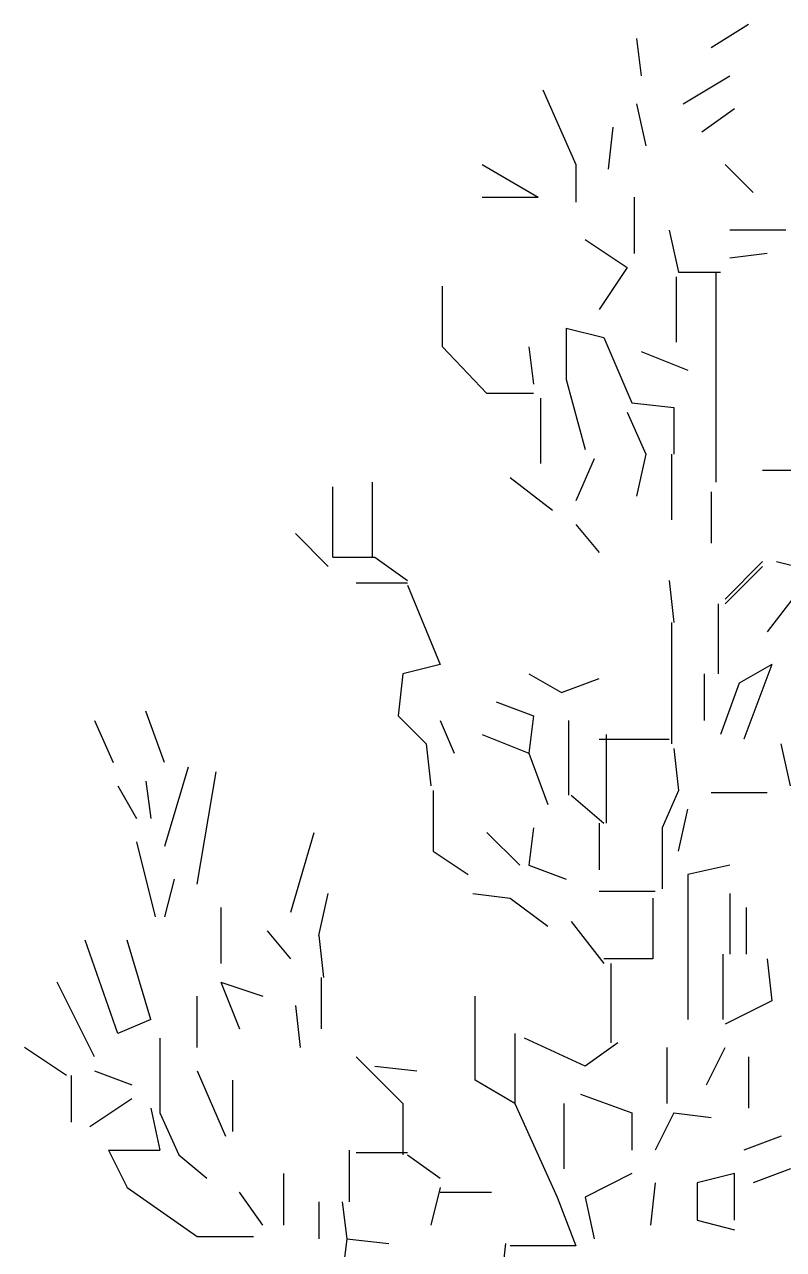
# Model space of a CAD drawing. Header units: millimetres. Extents: x 79741 to 173011, y 86123 to 135501.
# Drawn here: x 121543 to 122353, y 102394 to 103702 of the extents above; entities that cross this region are included whole.
import ezdxf

# ---------------------------------------------------------------- set-up
doc = ezdxf.new("R2010")
doc.units = ezdxf.units.MM

# ---------------------------------------------------------------- blocks, each defined once
blk = doc.blocks.new('A$C53ED0D15')
at = {"linetype": 'Continuous'}
for p, q in [((2557.9, 10780.1), (2518, 10755.1)), ((2438.2, 10765.1), (2443.2, 10725.2)), ((2438.2, 10765.1), (2443.2, 10725.2)), ((2438.2, 10765.1), (2443.2, 10725.2)), ((2438.2, 10765.1), (2443.2, 10725.2)), ((2438.2, 10765.1), (2443.2, 10725.2)), ((2438.2, 10765.1), (2443.2, 10725.2)), ((2438.2, 10765.1), (2443.2, 10725.2)), ((2438.2, 10765.1), (2443.2, 10725.2)), ((2438.2, 10765.1), (2443.2, 10725.2)), ((2438.2, 10765.1), (2443.2, 10725.2)), ((2438.2, 10765.1), (2443.2, 10725.2)), ((2438.2, 10765.1), (2443.2, 10725.2)), ((2438.2, 10765.1), (2443.2, 10725.2)), ((2438.2, 10765.1), (2443.2, 10725.2)), ((2438.2, 10765.1), (2443.2, 10725.2)), ((2438.2, 10765.1), (2443.2, 10725.2)), ((2438.2, 10765.1), (2443.2, 10725.2)), ((2438.2, 10765.1), (2443.2, 10725.2)), ((2438.2, 10765.1), (2443.2, 10725.2)), ((2488.1, 10695.3), (2538, 10725.2)), ((2488.1, 10695.3), (2538, 10725.2)), ((2488.1, 10695.3), (2538, 10725.2)), ((2488.1, 10695.3), (2538, 10725.2)), ((2488.1, 10695.3), (2538, 10725.2)), ((2338.5, 10710.3), (2373.4, 10630.5)), ((2338.5, 10710.3), (2373.4, 10630.5)), ((2338.5, 10710.3), (2373.4, 10630.5)), ((2438.2, 10695.3), (2448.2, 10650.4)), ((2438.2, 10695.3), (2448.2, 10650.4)), ((2438.2, 10695.3), (2448.2, 10650.4)), ((2438.2, 10695.3), (2448.2, 10650.4)), ((2438.2, 10695.3), (2448.2, 10650.4)), ((2438.2, 10695.3), (2448.2, 10650.4)), ((2508, 10665.4), (2542.9, 10690.3)), ((2508, 10665.4), (2542.9, 10690.3)), ((2508, 10665.4), (2542.9, 10690.3)), ((2508, 10665.4), (2542.9, 10690.3)), ((2508, 10665.4), (2542.9, 10690.3)), ((2408.3, 10625.5), (2413.3, 10670.4)), ((2408.3, 10625.5), (2413.3, 10670.4)), ((2408.3, 10625.5), (2413.3, 10670.4)), ((2408.3, 10625.5), (2413.3, 10670.4)), ((2408.3, 10625.5), (2413.3, 10670.4)), ((2273.7, 10630.5), (2333.5, 10595.6)), ((2273.7, 10630.5), (2333.5, 10595.6)), ((2373.4, 10630.5), (2373.4, 10590.6)), ((2373.4, 10630.5), (2373.4, 10590.6)), ((2373.4, 10630.5), (2373.4, 10590.6)), ((2533, 10630.5), (2562.9, 10600.6)), ((2533, 10630.5), (2562.9, 10600.6)), ((2533, 10630.5), (2562.9, 10600.6)), ((2533, 10630.5), (2562.9, 10600.6)), ((2533, 10630.5), (2562.9, 10600.6)), ((2533, 10630.5), (2562.9, 10600.6)), ((2533, 10630.5), (2562.9, 10600.6)), ((2533, 10630.5), (2562.9, 10600.6)), ((2533, 10630.5), (2562.9, 10600.6)), ((2533, 10630.5), (2562.9, 10600.6)), ((2273.7, 10595.6), (2333.5, 10595.6)), ((2273.7, 10595.6), (2333.5, 10595.6)), ((2273.7, 10595.6), (2333.5, 10595.6)), ((2273.7, 10595.6), (2333.5, 10595.6)), ((2273.7, 10595.6), (2333.5, 10595.6)), ((2273.7, 10595.6), (2333.5, 10595.6)), ((2273.7, 10595.6), (2333.5, 10595.6)), ((2273.7, 10595.6), (2333.5, 10595.6)), ((2273.7, 10595.6), (2333.5, 10595.6)), ((2273.7, 10595.6), (2333.5, 10595.6)), ((2273.7, 10595.6), (2333.5, 10595.6)), ((2273.7, 10595.6), (2333.5, 10595.6)), ((2273.7, 10595.6), (2333.5, 10595.6)), ((2273.7, 10595.6), (2333.5, 10595.6)), ((2273.7, 10595.6), (2333.5, 10595.6)), ((2273.7, 10595.6), (2333.5, 10595.6)), ((2273.7, 10595.6), (2333.5, 10595.6)), ((2273.7, 10595.6), (2333.5, 10595.6)), ((2273.7, 10595.6), (2333.5, 10595.6)), ((2273.7, 10595.6), (2333.5, 10595.6)), ((2273.7, 10595.6), (2333.5, 10595.6)), ((2273.7, 10595.6), (2333.5, 10595.6)), ((2273.7, 10595.6), (2333.5, 10595.6)), ((2273.7, 10595.6), (2333.5, 10595.6)), ((2273.7, 10595.6), (2333.5, 10595.6)), ((2273.7, 10595.6), (2333.5, 10595.6)), ((2273.7, 10595.6), (2333.5, 10595.6)), ((2273.7, 10595.6), (2333.5, 10595.6)), ((2273.7, 10595.6), (2333.5, 10595.6)), ((2435.7, 10595.6), (2435.7, 10535.7)), ((2435.7, 10595.6), (2435.7, 10535.7)), ((2435.7, 10595.6), (2435.7, 10535.7)), ((2473.1, 10560.7), (2483.1, 10515.8)), ((2473.1, 10560.7), (2483.1, 10515.8)), ((2473.1, 10560.7), (2483.1, 10515.8)), ((2473.1, 10560.7), (2483.1, 10515.8)), ((2597.8, 10560.7), (2538, 10560.7)), ((2597.8, 10560.7), (2538, 10560.7)), ((2383.4, 10550.7), (2428.3, 10520.8)), ((2383.4, 10550.7), (2428.3, 10520.8)), ((2383.4, 10550.7), (2428.3, 10520.8)), ((2383.4, 10550.7), (2428.3, 10520.8)), ((2383.4, 10550.7), (2428.3, 10520.8)), ((2383.4, 10550.7), (2428.3, 10520.8)), ((2383.4, 10550.7), (2428.3, 10520.8)), ((2383.4, 10550.7), (2428.3, 10520.8)), ((2383.4, 10550.7), (2428.3, 10520.8)), ((2383.4, 10550.7), (2428.3, 10520.8)), ((2383.4, 10550.7), (2428.3, 10520.8)), ((2383.4, 10550.7), (2428.3, 10520.8)), ((2577.8, 10535.7), (2538, 10530.7)), ((2577.8, 10535.7), (2538, 10530.7)), ((2577.8, 10535.7), (2538, 10530.7)), ((2577.8, 10535.7), (2538, 10530.7)), ((2577.8, 10535.7), (2538, 10530.7)), ((2577.8, 10535.7), (2538, 10530.7)), ((2577.8, 10535.7), (2538, 10530.7)), ((2577.8, 10535.7), (2538, 10530.7)), ((2577.8, 10535.7), (2538, 10530.7)), ((2577.8, 10535.7), (2538, 10530.7)), ((2577.8, 10535.7), (2538, 10530.7)), ((2577.8, 10535.7), (2538, 10530.7)), ((2577.8, 10535.7), (2538, 10530.7)), ((2577.8, 10535.7), (2538, 10530.7)), ((2577.8, 10535.7), (2538, 10530.7)), ((2577.8, 10535.7), (2538, 10530.7)), ((2428.3, 10520.8), (2398.3, 10475.9)), ((2428.3, 10520.8), (2398.3, 10475.9)), ((2428.3, 10520.8), (2398.3, 10475.9)), ((2428.3, 10520.8), (2398.3, 10475.9)), ((2428.3, 10520.8), (2398.3, 10475.9)), ((2428.3, 10520.8), (2398.3, 10475.9)), ((2428.3, 10520.8), (2398.3, 10475.9)), ((2428.3, 10520.8), (2398.3, 10475.9)), ((2483.1, 10515.8), (2528, 10515.8)), ((2483.1, 10515.8), (2528, 10515.8)), ((2483.1, 10515.8), (2528, 10515.8)), ((2483.1, 10515.8), (2528, 10515.8)), ((2483.1, 10515.8), (2528, 10515.8)), ((2483.1, 10515.8), (2528, 10515.8)), ((2483.1, 10515.8), (2528, 10515.8)), ((2483.1, 10515.8), (2528, 10515.8)), ((2523, 10515.8), (2523, 10291.4)), ((2523, 10515.8), (2523, 10291.4)), ((2523, 10515.8), (2523, 10291.4)), ((2523, 10515.8), (2523, 10291.4)), ((2523, 10515.8), (2523, 10291.4)), ((2523, 10515.8), (2523, 10291.4)), ((2523, 10515.8), (2523, 10291.4)), ((2523, 10515.8), (2523, 10291.4)), ((2523, 10515.8), (2523, 10291.4)), ((2231.3, 10436), (2231.3, 10500.8)), ((2231.3, 10436), (2231.3, 10500.8)), ((2231.3, 10436), (2231.3, 10500.8)), ((2231.3, 10436), (2231.3, 10500.8)), ((2231.3, 10436), (2231.3, 10500.8)), ((2231.3, 10436), (2231.3, 10500.8)), ((2231.3, 10436), (2231.3, 10500.8)), ((2231.3, 10436), (2231.3, 10500.8)), ((2480.6, 10510.8), (2480.6, 10441)), ((2480.6, 10510.8), (2480.6, 10441)), ((2480.6, 10510.8), (2480.6, 10441)), ((2363.4, 10456), (2403.3, 10446)), ((2363.4, 10456), (2363.4, 10401.1)), ((2363.4, 10456), (2403.3, 10446)), ((2363.4, 10456), (2363.4, 10401.1)), ((2363.4, 10456), (2403.3, 10446)), ((2363.4, 10456), (2363.4, 10401.1)), ((2363.4, 10456), (2403.3, 10446)), ((2363.4, 10456), (2363.4, 10401.1)), ((2363.4, 10456), (2363.4, 10401.1)), ((2363.4, 10456), (2403.3, 10446)), ((2363.4, 10456), (2363.4, 10401.1)), ((2278.7, 10386.2), (2231.3, 10436)), ((2278.7, 10386.2), (2231.3, 10436)), ((2278.7, 10386.2), (2231.3, 10436)), ((2278.7, 10386.2), (2231.3, 10436)), ((2278.7, 10386.2), (2231.3, 10436)), ((2278.7, 10386.2), (2231.3, 10436)), ((2278.7, 10386.2), (2231.3, 10436)), ((2278.7, 10386.2), (2231.3, 10436)), ((2323.5, 10436), (2328.5, 10396.1)), ((2323.5, 10436), (2328.5, 10396.1)), ((2323.5, 10436), (2328.5, 10396.1)), ((2323.5, 10436), (2328.5, 10396.1)), ((2323.5, 10436), (2328.5, 10396.1)), ((2323.5, 10436), (2328.5, 10396.1)), ((2323.5, 10436), (2328.5, 10396.1)), ((2323.5, 10436), (2328.5, 10396.1)), ((2323.5, 10436), (2328.5, 10396.1)), ((2403.3, 10446), (2433.2, 10376.2)), ((2403.3, 10446), (2433.2, 10376.2)), ((2403.3, 10446), (2433.2, 10376.2)), ((2403.3, 10446), (2433.2, 10376.2)), ((2403.3, 10446), (2433.2, 10376.2)), ((2403.3, 10446), (2433.2, 10376.2)), ((2403.3, 10446), (2433.2, 10376.2)), ((2403.3, 10446), (2433.2, 10376.2)), ((2403.3, 10446), (2433.2, 10376.2)), ((2403.3, 10446), (2433.2, 10376.2)), ((2443.2, 10431), (2493.1, 10411.1)), ((2443.2, 10431), (2493.1, 10411.1)), ((2443.2, 10431), (2493.1, 10411.1)), ((2363.4, 10401.1), (2383.4, 10326.3)), ((2363.4, 10401.1), (2383.4, 10326.3)), ((2363.4, 10401.1), (2383.4, 10326.3)), ((2363.4, 10401.1), (2383.4, 10326.3)), ((2363.4, 10401.1), (2383.4, 10326.3)), ((2363.4, 10401.1), (2383.4, 10326.3)), ((2363.4, 10401.1), (2383.4, 10326.3)), ((2363.4, 10401.1), (2383.4, 10326.3)), ((2328.5, 10386.2), (2278.7, 10386.2)), ((2328.5, 10386.2), (2278.7, 10386.2)), ((2328.5, 10386.2), (2278.7, 10386.2)), ((2328.5, 10386.2), (2278.7, 10386.2)), ((2328.5, 10386.2), (2278.7, 10386.2)), ((2328.5, 10386.2), (2278.7, 10386.2)), ((2328.5, 10386.2), (2278.7, 10386.2)), ((2328.5, 10386.2), (2278.7, 10386.2)), ((2336, 10381.2), (2336, 10311.4)), ((2336, 10381.2), (2336, 10311.4)), ((2336, 10381.2), (2336, 10311.4)), ((2336, 10381.2), (2336, 10311.4)), ((2433.2, 10376.2), (2478.1, 10371.2)), ((2433.2, 10376.2), (2478.1, 10371.2)), ((2433.2, 10376.2), (2478.1, 10371.2)), ((2433.2, 10376.2), (2478.1, 10371.2)), ((2433.2, 10376.2), (2478.1, 10371.2)), ((2433.2, 10376.2), (2478.1, 10371.2)), ((2433.2, 10376.2), (2478.1, 10371.2)), ((2433.2, 10376.2), (2478.1, 10371.2)), ((2433.2, 10376.2), (2478.1, 10371.2)), ((2433.2, 10376.2), (2478.1, 10371.2)), ((2433.2, 10376.2), (2478.1, 10371.2)), ((2433.2, 10376.2), (2478.1, 10371.2)), ((2433.2, 10376.2), (2478.1, 10371.2)), ((2433.2, 10376.2), (2478.1, 10371.2)), ((2433.2, 10376.2), (2478.1, 10371.2)), ((2433.2, 10376.2), (2478.1, 10371.2)), ((2433.2, 10376.2), (2478.1, 10371.2)), ((2478.1, 10371.2), (2478.1, 10321.3)), ((2478.1, 10371.2), (2478.1, 10321.3)), ((2428.3, 10366.2), (2448.2, 10321.3)), ((2428.3, 10366.2), (2448.2, 10321.3)), ((2428.3, 10366.2), (2448.2, 10321.3)), ((2428.3, 10366.2), (2448.2, 10321.3)), ((2428.3, 10366.2), (2448.2, 10321.3)), ((2428.3, 10366.2), (2448.2, 10321.3)), ((2428.3, 10366.2), (2448.2, 10321.3)), ((2428.3, 10366.2), (2448.2, 10321.3)), ((2428.3, 10366.2), (2448.2, 10321.3)), ((2428.3, 10366.2), (2448.2, 10321.3)), ((2448.2, 10321.3), (2438.2, 10276.5)), ((2448.2, 10321.3), (2438.2, 10276.5)), ((2448.2, 10321.3), (2438.2, 10276.5)), ((2448.2, 10321.3), (2438.2, 10276.5)), ((2475.6, 10321.3), (2475.6, 10251.5)), ((2475.6, 10321.3), (2475.6, 10251.5)), ((2475.6, 10321.3), (2475.6, 10251.5)), ((2475.6, 10321.3), (2475.6, 10251.5)), ((2475.6, 10321.3), (2475.6, 10251.5)), ((2475.6, 10321.3), (2475.6, 10251.5)), ((2475.6, 10321.3), (2475.6, 10251.5)), ((2475.6, 10321.3), (2475.6, 10251.5)), ((2393.3, 10316.3), (2373.4, 10271.5)), ((2393.3, 10316.3), (2373.4, 10271.5)), ((2393.3, 10316.3), (2373.4, 10271.5)), ((2393.3, 10316.3), (2373.4, 10271.5)), ((2156.5, 10211.6), (2156.5, 10291.4)), ((2156.5, 10211.6), (2156.5, 10291.4)), ((2156.5, 10211.6), (2156.5, 10291.4)), ((2156.5, 10211.6), (2156.5, 10291.4)), ((2156.5, 10211.6), (2156.5, 10291.4)), ((2156.5, 10211.6), (2156.5, 10291.4)), ((2156.5, 10211.6), (2156.5, 10291.4)), ((2303.6, 10296.4), (2348.5, 10261.5)), ((2303.6, 10296.4), (2348.5, 10261.5)), ((2303.6, 10296.4), (2348.5, 10261.5)), ((2303.6, 10296.4), (2348.5, 10261.5)), ((2303.6, 10296.4), (2348.5, 10261.5)), ((2303.6, 10296.4), (2348.5, 10261.5)), ((2303.6, 10296.4), (2348.5, 10261.5)), ((2303.6, 10296.4), (2348.5, 10261.5)), ((2672.6, 10303.9), (2572.9, 10303.9)), ((2672.6, 10303.9), (2572.9, 10303.9)), ((2114.1, 10211.6), (2114.1, 10286.4)), ((2114.1, 10211.6), (2114.1, 10286.4)), ((2114.1, 10211.6), (2114.1, 10286.4)), ((2518, 10281.4), (2518, 10226.6)), ((2518, 10281.4), (2518, 10226.6)), ((2518, 10281.4), (2518, 10226.6)), ((2518, 10281.4), (2518, 10226.6)), ((2518, 10281.4), (2518, 10226.6)), ((2518, 10281.4), (2518, 10226.6)), ((2373.4, 10246.5), (2398.3, 10216.6)), ((2373.4, 10246.5), (2398.3, 10216.6)), ((2373.4, 10246.5), (2398.3, 10216.6)), ((2373.4, 10246.5), (2398.3, 10216.6)), ((2373.4, 10246.5), (2398.3, 10216.6)), ((2373.4, 10246.5), (2398.3, 10216.6)), ((2109.1, 10201.7), (2074.2, 10236.6)), ((2109.1, 10201.7), (2074.2, 10236.6)), ((2109.1, 10201.7), (2074.2, 10236.6)), ((2114.1, 10211.6), (2159, 10211.6)), ((2114.1, 10211.6), (2159, 10211.6)), ((2159, 10211.6), (2193.9, 10186.7)), ((2572.9, 10206.7), (2533, 10166.8)), ((2572.9, 10206.7), (2533, 10166.8)), ((2572.9, 10206.7), (2533, 10166.8)), ((2572.9, 10206.7), (2533, 10166.8)), ((2572.9, 10206.7), (2533, 10166.8)), ((2572.9, 10206.7), (2533, 10166.8)), ((2572.9, 10206.7), (2533, 10166.8)), ((2572.9, 10206.7), (2533, 10166.8)), ((2572.9, 10206.7), (2533, 10166.8)), ((2572.9, 10206.7), (2533, 10166.8)), ((2572.9, 10206.7), (2533, 10166.8)), ((2572.9, 10206.7), (2533, 10166.8)), ((2572.9, 10206.7), (2533, 10166.8)), ((2572.9, 10206.7), (2533, 10166.8)), ((2572.9, 10206.7), (2533, 10166.8)), ((2572.9, 10206.7), (2533, 10166.8)), ((2572.9, 10206.7), (2533, 10166.8)), ((2572.9, 10206.7), (2533, 10166.8)), ((2572.9, 10206.7), (2533, 10166.8)), ((2572.9, 10201.7), (2533, 10161.8)), ((2572.9, 10201.7), (2533, 10161.8)), ((2572.9, 10201.7), (2533, 10161.8)), ((2572.9, 10201.7), (2533, 10161.8)), ((2572.9, 10201.7), (2533, 10161.8)), ((2572.9, 10201.7), (2533, 10161.8)), ((2587.8, 10206.7), (2627.7, 10196.7)), ((2587.8, 10206.7), (2627.7, 10196.7)), ((2587.8, 10206.7), (2627.7, 10196.7)), ((2587.8, 10206.7), (2627.7, 10196.7)), ((2587.8, 10206.7), (2627.7, 10196.7)), ((2587.8, 10206.7), (2627.7, 10196.7)), ((2587.8, 10206.7), (2627.7, 10196.7)), ((2587.8, 10206.7), (2627.7, 10196.7)), ((2587.8, 10206.7), (2627.7, 10196.7)), ((2473.1, 10186.7), (2478.1, 10141.8)), ((2473.1, 10186.7), (2478.1, 10141.8)), ((2473.1, 10186.7), (2478.1, 10141.8)), ((2473.1, 10186.7), (2478.1, 10141.8)), ((2627.7, 10196.7), (2577.8, 10131.9)), ((2139.1, 10184.2), (2193.9, 10184.2)), ((2139.1, 10184.2), (2193.9, 10184.2)), ((2139.1, 10184.2), (2193.9, 10184.2)), ((2139.1, 10184.2), (2193.9, 10184.2)), ((2139.1, 10184.2), (2193.9, 10184.2)), ((2139.1, 10184.2), (2193.9, 10184.2)), ((2139.1, 10184.2), (2193.9, 10184.2)), ((2139.1, 10184.2), (2193.9, 10184.2)), ((2139.1, 10184.2), (2193.9, 10184.2)), ((2139.1, 10184.2), (2193.9, 10184.2)), ((2139.1, 10184.2), (2193.9, 10184.2)), ((2139.1, 10184.2), (2193.9, 10184.2)), ((2139.1, 10184.2), (2193.9, 10184.2)), ((2139.1, 10184.2), (2193.9, 10184.2)), ((2193.9, 10181.7), (2228.8, 10097)), ((2193.9, 10181.7), (2228.8, 10097)), ((2525.5, 10161.8), (2525.5, 10087)), ((2525.5, 10161.8), (2525.5, 10087)), ((2525.5, 10161.8), (2525.5, 10087)), ((2525.5, 10161.8), (2525.5, 10087)), ((2525.5, 10161.8), (2525.5, 10087)), ((2525.5, 10161.8), (2525.5, 10087)), ((2525.5, 10161.8), (2525.5, 10087)), ((2525.5, 10161.8), (2525.5, 10087)), ((2525.5, 10161.8), (2525.5, 10087)), ((2525.5, 10161.8), (2525.5, 10087)), ((2525.5, 10161.8), (2525.5, 10087)), ((2475.6, 10141.8), (2475.6, 10012.2)), ((2475.6, 10141.8), (2475.6, 10012.2)), ((2475.6, 10141.8), (2475.6, 10012.2)), ((2475.6, 10141.8), (2475.6, 10012.2)), ((2475.6, 10141.8), (2475.6, 10012.2)), ((2228.8, 10097), (2188.9, 10087)), ((2228.8, 10097), (2188.9, 10087)), ((2228.8, 10097), (2188.9, 10087)), ((2582.8, 10097), (2547.9, 10077)), ((2582.8, 10097), (2547.9, 10077)), ((2582.8, 10097), (2547.9, 10077)), ((2582.8, 10097), (2552.9, 10017.2)), ((2188.9, 10087), (2183.9, 10042.1)), ((2188.9, 10087), (2183.9, 10042.1)), ((2188.9, 10087), (2183.9, 10042.1)), ((2323.5, 10087), (2358.4, 10067)), ((2323.5, 10087), (2358.4, 10067)), ((2323.5, 10087), (2358.4, 10067)), ((2358.4, 10067), (2398.3, 10082)), ((2358.4, 10067), (2398.3, 10082)), ((2358.4, 10067), (2398.3, 10082)), ((2510.5, 10087), (2510.5, 10037.1)), ((2510.5, 10087), (2510.5, 10037.1)), ((2510.5, 10087), (2510.5, 10037.1)), ((2510.5, 10087), (2510.5, 10037.1)), ((2510.5, 10087), (2510.5, 10037.1)), ((2510.5, 10087), (2510.5, 10037.1)), ((2510.5, 10087), (2510.5, 10037.1)), ((2547.9, 10077), (2528, 10022.2)), ((2547.9, 10077), (2528, 10022.2)), ((2547.9, 10077), (2528, 10022.2)), ((2288.6, 10057.1), (2328.5, 10042.1)), ((2288.6, 10057.1), (2328.5, 10042.1)), ((2288.6, 10057.1), (2328.5, 10042.1)), ((2288.6, 10057.1), (2328.5, 10042.1)), ((2288.6, 10057.1), (2328.5, 10042.1)), ((2288.6, 10057.1), (2328.5, 10042.1)), ((2288.6, 10057.1), (2328.5, 10042.1)), ((2288.6, 10057.1), (2328.5, 10042.1)), ((1934.6, 9992.2), (1914.7, 10047.1)), ((1934.6, 9992.2), (1914.7, 10047.1)), ((1934.6, 9992.2), (1914.7, 10047.1)), ((1934.6, 9992.2), (1914.7, 10047.1)), ((1934.6, 9992.2), (1914.7, 10047.1)), ((1934.6, 9992.2), (1914.7, 10047.1)), ((1859.8, 10037.1), (1879.8, 9992.2)), ((1859.8, 10037.1), (1879.8, 9992.2)), ((2183.9, 10042.1), (2213.8, 10012.2)), ((2183.9, 10042.1), (2213.8, 10012.2)), ((2183.9, 10042.1), (2213.8, 10012.2)), ((2228.8, 10037.1), (2243.8, 10002.2)), ((2328.5, 10042.1), (2323.5, 10002.2)), ((2328.5, 10042.1), (2323.5, 10002.2)), ((2328.5, 10042.1), (2323.5, 10002.2)), ((2328.5, 10042.1), (2323.5, 10002.2)), ((2328.5, 10042.1), (2323.5, 10002.2)), ((2328.5, 10042.1), (2323.5, 10002.2)), ((2328.5, 10042.1), (2323.5, 10002.2)), ((2365.9, 10037.1), (2365.9, 9957.3)), ((2365.9, 10037.1), (2365.9, 9957.3)), ((2273.7, 10022.2), (2323.5, 10002.2)), ((2273.7, 10022.2), (2323.5, 10002.2)), ((2273.7, 10022.2), (2323.5, 10002.2)), ((2273.7, 10022.2), (2323.5, 10002.2)), ((2273.7, 10022.2), (2323.5, 10002.2)), ((2273.7, 10022.2), (2323.5, 10002.2)), ((2273.7, 10022.2), (2323.5, 10002.2)), ((2398.3, 10017.2), (2473.1, 10017.2)), ((2398.3, 10017.2), (2473.1, 10017.2)), ((2398.3, 10017.2), (2473.1, 10017.2)), ((2398.3, 10017.2), (2473.1, 10017.2)), ((2398.3, 10017.2), (2473.1, 10017.2)), ((2398.3, 10017.2), (2473.1, 10017.2)), ((2398.3, 10017.2), (2473.1, 10017.2)), ((2398.3, 10017.2), (2473.1, 10017.2)), ((2405.8, 10022.2), (2405.8, 9927.4)), ((2405.8, 10022.2), (2405.8, 9927.4)), ((2405.8, 10022.2), (2405.8, 9927.4)), ((2405.8, 10022.2), (2405.8, 9927.4)), ((2405.8, 10022.2), (2405.8, 9927.4)), ((2213.8, 10012.2), (2218.8, 9967.3)), ((2213.8, 10012.2), (2218.8, 9967.3)), ((2213.8, 10012.2), (2218.8, 9967.3)), ((2478.1, 10007.2), (2483.1, 9962.3)), ((2478.1, 10007.2), (2483.1, 9962.3)), ((2478.1, 10007.2), (2483.1, 9962.3)), ((2478.1, 10007.2), (2483.1, 9962.3)), ((2602.8, 9967.3), (2592.8, 10012.2)), ((2323.5, 10002.2), (2343.5, 9947.4)), ((2323.5, 10002.2), (2343.5, 9947.4)), ((2323.5, 10002.2), (2343.5, 9947.4)), ((2323.5, 10002.2), (2343.5, 9947.4)), ((1959.6, 9987.3), (1934.6, 9902.5)), ((1959.6, 9987.3), (1934.6, 9902.5)), ((1959.6, 9987.3), (1934.6, 9902.5)), ((1959.6, 9987.3), (1934.6, 9902.5)), ((1959.6, 9987.3), (1934.6, 9902.5)), ((1969.5, 9862.6), (1989.5, 9982.3)), ((1969.5, 9862.6), (1989.5, 9982.3)), ((1884.8, 9967.3), (1904.7, 9932.4)), ((1884.8, 9967.3), (1904.7, 9932.4)), ((1884.8, 9967.3), (1904.7, 9932.4)), ((1884.8, 9967.3), (1904.7, 9932.4)), ((1884.8, 9967.3), (1904.7, 9932.4)), ((1914.7, 9972.3), (1919.7, 9932.4)), ((1914.7, 9972.3), (1919.7, 9932.4)), ((1914.7, 9972.3), (1919.7, 9932.4)), ((1914.7, 9972.3), (1919.7, 9932.4)), ((1914.7, 9972.3), (1919.7, 9932.4)), ((1914.7, 9972.3), (1919.7, 9932.4)), ((2221.3, 9962.3), (2221.3, 9897.5)), ((2221.3, 9962.3), (2221.3, 9897.5)), ((2221.3, 9962.3), (2221.3, 9897.5)), ((2221.3, 9962.3), (2221.3, 9897.5)), ((2221.3, 9962.3), (2221.3, 9897.5)), ((2221.3, 9962.3), (2221.3, 9897.5)), ((2221.3, 9962.3), (2221.3, 9897.5)), ((2221.3, 9962.3), (2221.3, 9897.5)), ((2221.3, 9962.3), (2221.3, 9897.5)), ((2221.3, 9962.3), (2221.3, 9897.5)), ((2221.3, 9962.3), (2221.3, 9897.5)), ((2221.3, 9962.3), (2221.3, 9897.5)), ((2221.3, 9962.3), (2221.3, 9897.5)), ((2221.3, 9962.3), (2221.3, 9897.5)), ((2221.3, 9962.3), (2221.3, 9897.5)), ((2221.3, 9962.3), (2221.3, 9897.5)), ((2221.3, 9962.3), (2221.3, 9897.5)), ((2221.3, 9962.3), (2221.3, 9897.5)), ((2221.3, 9962.3), (2221.3, 9897.5)), ((2221.3, 9962.3), (2221.3, 9897.5)), ((2368.4, 9957.3), (2403.3, 9927.4)), ((2483.1, 9962.3), (2465.7, 9922.4)), ((2577.8, 9959.8), (2518, 9959.8)), ((2577.8, 9959.8), (2518, 9959.8)), ((2577.8, 9959.8), (2518, 9959.8)), ((2483.1, 9897.5), (2493.1, 9942.4)), ((2398.3, 9927.4), (2398.3, 9877.6)), ((2069.3, 9832.7), (2094.2, 9917.5)), ((2069.3, 9832.7), (2094.2, 9917.5)), ((2069.3, 9832.7), (2094.2, 9917.5)), ((2069.3, 9832.7), (2094.2, 9917.5)), ((2069.3, 9832.7), (2094.2, 9917.5)), ((2069.3, 9832.7), (2094.2, 9917.5)), ((2313.6, 9882.6), (2278.7, 9917.5)), ((2313.6, 9882.6), (2278.7, 9917.5)), ((2313.6, 9882.6), (2278.7, 9917.5)), ((2313.6, 9882.6), (2278.7, 9917.5)), ((2313.6, 9882.6), (2278.7, 9917.5)), ((2313.6, 9882.6), (2278.7, 9917.5)), ((2328.5, 9922.4), (2323.5, 9882.6)), ((2328.5, 9922.4), (2323.5, 9882.6)), ((2328.5, 9922.4), (2323.5, 9882.6)), ((2328.5, 9922.4), (2323.5, 9882.6)), ((2328.5, 9922.4), (2323.5, 9882.6)), ((2328.5, 9922.4), (2323.5, 9882.6)), ((2465.7, 9922.4), (2465.7, 9857.6)), ((1904.7, 9907.5), (1924.6, 9827.7)), ((1904.7, 9907.5), (1924.6, 9827.7)), ((1904.7, 9907.5), (1924.6, 9827.7)), ((1904.7, 9907.5), (1924.6, 9827.7)), ((2221.3, 9897.5), (2258.7, 9872.6)), ((2221.3, 9897.5), (2258.7, 9872.6)), ((2221.3, 9897.5), (2258.7, 9872.6)), ((2221.3, 9897.5), (2258.7, 9872.6)), ((2221.3, 9897.5), (2258.7, 9872.6)), ((2221.3, 9897.5), (2258.7, 9872.6)), ((2221.3, 9897.5), (2258.7, 9872.6)), ((2221.3, 9897.5), (2258.7, 9872.6)), ((2221.3, 9897.5), (2258.7, 9872.6)), ((2221.3, 9897.5), (2258.7, 9872.6)), ((2221.3, 9897.5), (2258.7, 9872.6)), ((2221.3, 9897.5), (2258.7, 9872.6)), ((2221.3, 9897.5), (2258.7, 9872.6)), ((2221.3, 9897.5), (2258.7, 9872.6)), ((2221.3, 9897.5), (2258.7, 9872.6)), ((2221.3, 9897.5), (2258.7, 9872.6)), ((2221.3, 9897.5), (2258.7, 9872.6)), ((2221.3, 9897.5), (2258.7, 9872.6)), ((2221.3, 9897.5), (2258.7, 9872.6)), ((2221.3, 9897.5), (2258.7, 9872.6)), ((2323.5, 9882.6), (2363.4, 9867.6)), ((2323.5, 9882.6), (2363.4, 9867.6)), ((2323.5, 9882.6), (2363.4, 9867.6)), ((2323.5, 9882.6), (2363.4, 9867.6)), ((2323.5, 9882.6), (2363.4, 9867.6)), ((2323.5, 9882.6), (2363.4, 9867.6)), ((2323.5, 9882.6), (2363.4, 9867.6)), ((2323.5, 9882.6), (2363.4, 9867.6)), ((2323.5, 9882.6), (2363.4, 9867.6)), ((2323.5, 9882.6), (2363.4, 9867.6)), ((2323.5, 9882.6), (2363.4, 9867.6)), ((2323.5, 9882.6), (2363.4, 9867.6)), ((2538, 9882.6), (2493.1, 9872.6)), ((2493.1, 9872.6), (2493.1, 9718)), ((1944.6, 9867.6), (1934.6, 9827.7)), ((1944.6, 9867.6), (1934.6, 9827.7)), ((1944.6, 9867.6), (1934.6, 9827.7)), ((1944.6, 9867.6), (1934.6, 9827.7)), ((1944.6, 9867.6), (1934.6, 9827.7)), ((2099.2, 9807.8), (2109.1, 9852.6)), ((2099.2, 9807.8), (2109.1, 9852.6)), ((2099.2, 9807.8), (2109.1, 9852.6)), ((2263.7, 9852.6), (2303.6, 9847.6)), ((2263.7, 9852.6), (2303.6, 9847.6)), ((2263.7, 9852.6), (2303.6, 9847.6)), ((2263.7, 9852.6), (2303.6, 9847.6)), ((2303.6, 9847.6), (2343.5, 9817.7)), ((2303.6, 9847.6), (2343.5, 9817.7)), ((2303.6, 9847.6), (2343.5, 9817.7)), ((2398.3, 9855.1), (2458.2, 9855.1)), ((2398.3, 9855.1), (2458.2, 9855.1)), ((2455.7, 9847.6), (2455.7, 9782.8)), ((2455.7, 9847.6), (2455.7, 9782.8)), ((2455.7, 9847.6), (2455.7, 9782.8)), ((2455.7, 9847.6), (2455.7, 9782.8)), ((2455.7, 9847.6), (2455.7, 9782.8)), ((2455.7, 9847.6), (2455.7, 9782.8)), ((2538, 9852.6), (2538, 9787.8)), ((2538, 9852.6), (2538, 9787.8)), ((1994.5, 9837.7), (1994.5, 9777.8)), ((1994.5, 9837.7), (1994.5, 9777.8)), ((1994.5, 9837.7), (1994.5, 9777.8)), ((1994.5, 9837.7), (1994.5, 9777.8)), ((1994.5, 9837.7), (1994.5, 9777.8)), ((1994.5, 9837.7), (1994.5, 9777.8)), ((2555.4, 9837.7), (2555.4, 9787.8)), ((2555.4, 9837.7), (2555.4, 9787.8)), ((2368.4, 9822.7), (2403.3, 9777.8)), ((2069.3, 9782.8), (2044.3, 9812.7)), ((2069.3, 9782.8), (2044.3, 9812.7)), ((2069.3, 9782.8), (2044.3, 9812.7)), ((2069.3, 9782.8), (2044.3, 9812.7)), ((2069.3, 9782.8), (2044.3, 9812.7)), ((2099.2, 9807.8), (2104.1, 9762.9)), ((2099.2, 9807.8), (2104.1, 9762.9)), ((2099.2, 9807.8), (2104.1, 9762.9)), ((2099.2, 9807.8), (2104.1, 9762.9)), ((1884.8, 9703), (1849.9, 9802.8)), ((1884.8, 9703), (1849.9, 9802.8)), ((1884.8, 9703), (1849.9, 9802.8)), ((1884.8, 9703), (1849.9, 9802.8)), ((1884.8, 9703), (1849.9, 9802.8)), ((1919.7, 9718), (1894.7, 9802.8)), ((1919.7, 9718), (1894.7, 9802.8)), ((1919.7, 9718), (1894.7, 9802.8)), ((1919.7, 9718), (1894.7, 9802.8)), ((1919.7, 9718), (1894.7, 9802.8)), ((1919.7, 9718), (1894.7, 9802.8)), ((1919.7, 9718), (1894.7, 9802.8)), ((1919.7, 9718), (1894.7, 9802.8)), ((2455.7, 9782.8), (2403.3, 9782.8)), ((2455.7, 9782.8), (2403.3, 9782.8)), ((2455.7, 9782.8), (2403.3, 9782.8)), ((2455.7, 9782.8), (2403.3, 9782.8)), ((2455.7, 9782.8), (2403.3, 9782.8)), ((2455.7, 9782.8), (2403.3, 9782.8)), ((2530.5, 9787.8), (2530.5, 9718)), ((2530.5, 9787.8), (2530.5, 9718)), ((2530.5, 9787.8), (2530.5, 9718)), ((2577.8, 9782.8), (2582.8, 9738)), ((2577.8, 9782.8), (2582.8, 9738)), ((2577.8, 9782.8), (2582.8, 9738)), ((2577.8, 9782.8), (2582.8, 9738)), ((2577.8, 9782.8), (2582.8, 9738)), ((2410.8, 9777.8), (2410.8, 9693.1)), ((2410.8, 9777.8), (2410.8, 9693.1)), ((2410.8, 9777.8), (2410.8, 9693.1)), ((2410.8, 9777.8), (2410.8, 9693.1)), ((1859.8, 9678.1), (1819.9, 9757.9)), ((1859.8, 9678.1), (1819.9, 9757.9)), ((1859.8, 9678.1), (1819.9, 9757.9)), ((1859.8, 9678.1), (1819.9, 9757.9)), ((1859.8, 9678.1), (1819.9, 9757.9)), ((1994.5, 9757.9), (2039.3, 9742.9)), ((1994.5, 9757.9), (2014.4, 9708)), ((1994.5, 9757.9), (2039.3, 9742.9)), ((1994.5, 9757.9), (2039.3, 9742.9)), ((1994.5, 9757.9), (2039.3, 9742.9)), ((1994.5, 9757.9), (2014.4, 9708)), ((1994.5, 9757.9), (2039.3, 9742.9)), ((1994.5, 9757.9), (2014.4, 9708)), ((2101.7, 9762.9), (2101.7, 9708)), ((2101.7, 9762.9), (2101.7, 9708)), ((2101.7, 9762.9), (2101.7, 9708)), ((1969.5, 9688.1), (1969.5, 9742.9)), ((1969.5, 9688.1), (1969.5, 9742.9)), ((1969.5, 9688.1), (1969.5, 9742.9)), ((1969.5, 9688.1), (1969.5, 9742.9)), ((1969.5, 9688.1), (1969.5, 9742.9)), ((1969.5, 9688.1), (1969.5, 9742.9)), ((1969.5, 9688.1), (1969.5, 9742.9)), ((1969.5, 9688.1), (1969.5, 9742.9)), ((2266.2, 9653.2), (2266.2, 9742.9)), ((2074.2, 9733), (2079.2, 9688.1)), ((2074.2, 9733), (2079.2, 9688.1)), ((2074.2, 9733), (2079.2, 9688.1)), ((2074.2, 9733), (2079.2, 9688.1)), ((2582.8, 9738), (2533, 9713)), ((2582.8, 9738), (2533, 9713)), ((2582.8, 9738), (2533, 9713)), ((2582.8, 9738), (2533, 9713)), ((2582.8, 9738), (2533, 9713)), ((1919.7, 9718), (1884.8, 9703)), ((1919.7, 9718), (1884.8, 9703)), ((2308.6, 9703), (2308.6, 9628.3)), ((2308.6, 9703), (2308.6, 9628.3)), ((2308.6, 9703), (2308.6, 9628.3)), ((1929.6, 9698.1), (1929.6, 9618.3)), ((1929.6, 9698.1), (1929.6, 9618.3)), ((1929.6, 9698.1), (1929.6, 9618.3)), ((1929.6, 9698.1), (1929.6, 9618.3)), ((1929.6, 9698.1), (1929.6, 9618.3)), ((1929.6, 9698.1), (1929.6, 9618.3)), ((2383.4, 9668.1), (2318.6, 9698.1)), ((2383.4, 9668.1), (2318.6, 9698.1)), ((2383.4, 9668.1), (2318.6, 9698.1)), ((2418.3, 9693.1), (2383.4, 9668.1)), ((2418.3, 9693.1), (2383.4, 9668.1)), ((1829.9, 9658.2), (1785, 9688.1)), ((1829.9, 9658.2), (1785, 9688.1)), ((1829.9, 9658.2), (1785, 9688.1)), ((1829.9, 9658.2), (1785, 9688.1)), ((2139.1, 9678.1), (2188.9, 9628.3)), ((2470.6, 9688.1), (2470.6, 9628.3)), ((2470.6, 9688.1), (2470.6, 9628.3)), ((2470.6, 9688.1), (2470.6, 9628.3)), ((2513, 9648.2), (2533, 9688.1)), ((2557.9, 9678.1), (2557.9, 9623.3)), ((2159, 9668.1), (2203.9, 9663.2)), ((2159, 9668.1), (2203.9, 9663.2)), ((2159, 9668.1), (2203.9, 9663.2)), ((2159, 9668.1), (2203.9, 9663.2)), ((2159, 9668.1), (2203.9, 9663.2)), ((2159, 9668.1), (2203.9, 9663.2)), ((2159, 9668.1), (2203.9, 9663.2)), ((2159, 9668.1), (2203.9, 9663.2)), ((2159, 9668.1), (2203.9, 9663.2)), ((1834.9, 9658.2), (1834.9, 9608.3)), ((1834.9, 9658.2), (1834.9, 9608.3)), ((1834.9, 9658.2), (1834.9, 9608.3)), ((1859.8, 9663.2), (1899.7, 9648.2)), ((1859.8, 9663.2), (1899.7, 9648.2)), ((1859.8, 9663.2), (1899.7, 9648.2)), ((1859.8, 9663.2), (1899.7, 9648.2)), ((1969.5, 9663.2), (1999.4, 9593.4)), ((1969.5, 9663.2), (1999.4, 9593.4)), ((1969.5, 9663.2), (1999.4, 9593.4)), ((1969.5, 9663.2), (1999.4, 9593.4)), ((1969.5, 9663.2), (1999.4, 9593.4)), ((1969.5, 9663.2), (1999.4, 9593.4)), ((1969.5, 9663.2), (1999.4, 9593.4)), ((2006.9, 9653.2), (2006.9, 9598.3)), ((2308.6, 9628.3), (2266.2, 9653.2)), ((2378.4, 9638.2), (2433.2, 9618.3)), ((1899.7, 9633.2), (1854.8, 9603.3)), ((1899.7, 9633.2), (1854.8, 9603.3)), ((1899.7, 9633.2), (1854.8, 9603.3)), ((1899.7, 9633.2), (1854.8, 9603.3)), ((1899.7, 9633.2), (1854.8, 9603.3)), ((1899.7, 9633.2), (1854.8, 9603.3)), ((1899.7, 9633.2), (1854.8, 9603.3)), ((1899.7, 9633.2), (1854.8, 9603.3)), ((2188.9, 9628.3), (2188.9, 9573.4)), ((2308.6, 9628.3), (2353.5, 9528.5)), ((2308.6, 9628.3), (2353.5, 9528.5)), ((2308.6, 9628.3), (2353.5, 9528.5)), ((2360.9, 9628.3), (2360.9, 9558.5)), ((2360.9, 9628.3), (2360.9, 9558.5)), ((2360.9, 9628.3), (2360.9, 9558.5)), ((2360.9, 9628.3), (2360.9, 9558.5)), ((2360.9, 9628.3), (2360.9, 9558.5)), ((2360.9, 9628.3), (2360.9, 9558.5)), ((1919.7, 9623.3), (1929.6, 9578.4)), ((1919.7, 9623.3), (1929.6, 9578.4)), ((1929.6, 9618.3), (1949.6, 9573.4)), ((1929.6, 9618.3), (1949.6, 9573.4)), ((1929.6, 9618.3), (1949.6, 9573.4)), ((1929.6, 9618.3), (1949.6, 9573.4)), ((1929.6, 9618.3), (1949.6, 9573.4)), ((1929.6, 9618.3), (1949.6, 9573.4)), ((2433.2, 9618.3), (2433.2, 9578.4)), ((2433.2, 9618.3), (2433.2, 9578.4)), ((2433.2, 9618.3), (2433.2, 9578.4)), ((2433.2, 9618.3), (2433.2, 9578.4)), ((2433.2, 9618.3), (2433.2, 9578.4)), ((2478.1, 9618.3), (2458.2, 9578.4)), ((2478.1, 9618.3), (2458.2, 9578.4)), ((2478.1, 9618.3), (2458.2, 9578.4)), ((2478.1, 9618.3), (2518, 9613.3)), ((2478.1, 9618.3), (2518, 9613.3)), ((2478.1, 9618.3), (2518, 9613.3)), ((2478.1, 9618.3), (2518, 9613.3)), ((2478.1, 9618.3), (2518, 9613.3)), ((2478.1, 9618.3), (2518, 9613.3)), ((2478.1, 9618.3), (2518, 9613.3)), ((2592.8, 9593.4), (2552.9, 9578.4)), ((2592.8, 9593.4), (2552.9, 9578.4)), ((2592.8, 9593.4), (2552.9, 9578.4)), ((2592.8, 9593.4), (2552.9, 9578.4)), ((2592.8, 9593.4), (2552.9, 9578.4)), ((2592.8, 9593.4), (2552.9, 9578.4)), ((2592.8, 9593.4), (2552.9, 9578.4)), ((2592.8, 9593.4), (2552.9, 9578.4)), ((2592.8, 9593.4), (2552.9, 9578.4)), ((2592.8, 9593.4), (2552.9, 9578.4)), ((2592.8, 9593.4), (2552.9, 9578.4)), ((2592.8, 9593.4), (2552.9, 9578.4)), ((1874.8, 9578.4), (1894.7, 9538.5)), ((1874.8, 9578.4), (1894.7, 9538.5)), ((1874.8, 9578.4), (1894.7, 9538.5)), ((1874.8, 9578.4), (1929.6, 9578.4)), ((1874.8, 9578.4), (1894.7, 9538.5)), ((1874.8, 9578.4), (1894.7, 9538.5)), ((1874.8, 9578.4), (1894.7, 9538.5)), ((1874.8, 9578.4), (1894.7, 9538.5)), ((1874.8, 9578.4), (1894.7, 9538.5)), ((1874.8, 9578.4), (1894.7, 9538.5)), ((1874.8, 9578.4), (1894.7, 9538.5)), ((1874.8, 9578.4), (1894.7, 9538.5)), ((1874.8, 9578.4), (1894.7, 9538.5)), ((1874.8, 9578.4), (1894.7, 9538.5)), ((1874.8, 9578.4), (1894.7, 9538.5)), ((1874.8, 9578.4), (1894.7, 9538.5)), ((1874.8, 9578.4), (1894.7, 9538.5)), ((1949.6, 9573.4), (1979.5, 9548.5)), ((1949.6, 9573.4), (1979.5, 9548.5)), ((1949.6, 9573.4), (1979.5, 9548.5)), ((2131.6, 9578.4), (2131.6, 9523.5)), ((2131.6, 9578.4), (2131.6, 9523.5)), ((2139.1, 9575.9), (2193.9, 9575.9)), ((2139.1, 9575.9), (2193.9, 9575.9)), ((2139.1, 9575.9), (2193.9, 9575.9)), ((2139.1, 9575.9), (2193.9, 9575.9)), ((2139.1, 9575.9), (2193.9, 9575.9)), ((2193.9, 9573.4), (2228.8, 9548.5)), ((2061.8, 9498.6), (2061.8, 9553.5)), ((2061.8, 9498.6), (2061.8, 9553.5)), ((2061.8, 9498.6), (2061.8, 9553.5)), ((2061.8, 9498.6), (2061.8, 9553.5)), ((2061.8, 9498.6), (2061.8, 9553.5)), ((2433.2, 9553.5), (2383.4, 9528.5)), ((2542.9, 9553.5), (2503.1, 9543.5)), ((2542.9, 9553.5), (2503.1, 9543.5)), ((2542.9, 9553.5), (2503.1, 9543.5)), ((2542.9, 9503.6), (2542.9, 9553.5)), ((2542.9, 9503.6), (2542.9, 9553.5)), ((2542.9, 9503.6), (2542.9, 9553.5)), ((2602.8, 9558.5), (2562.9, 9543.5)), ((2602.8, 9558.5), (2562.9, 9543.5)), ((1894.7, 9538.5), (1969.5, 9486.2)), ((1894.7, 9538.5), (1969.5, 9486.2)), ((1894.7, 9538.5), (1969.5, 9486.2)), ((1894.7, 9538.5), (1969.5, 9486.2)), ((1894.7, 9538.5), (1969.5, 9486.2)), ((1894.7, 9538.5), (1969.5, 9486.2)), ((1894.7, 9538.5), (1969.5, 9486.2)), ((1894.7, 9538.5), (1969.5, 9486.2)), ((1894.7, 9538.5), (1969.5, 9486.2)), ((1894.7, 9538.5), (1969.5, 9486.2)), ((1894.7, 9538.5), (1969.5, 9486.2)), ((1894.7, 9538.5), (1969.5, 9486.2)), ((1894.7, 9538.5), (1969.5, 9486.2)), ((1894.7, 9538.5), (1969.5, 9486.2)), ((1894.7, 9538.5), (1969.5, 9486.2)), ((1894.7, 9538.5), (1969.5, 9486.2)), ((2039.3, 9498.6), (2014.4, 9533.5)), ((2039.3, 9498.6), (2014.4, 9533.5)), ((2039.3, 9498.6), (2014.4, 9533.5)), ((2228.8, 9538.5), (2218.8, 9498.6)), ((2228.8, 9538.5), (2218.8, 9498.6)), ((2228.8, 9538.5), (2218.8, 9498.6)), ((2228.8, 9533.5), (2283.6, 9533.5)), ((2228.8, 9533.5), (2283.6, 9533.5)), ((2228.8, 9533.5), (2283.6, 9533.5)), ((2458.2, 9543.5), (2453.2, 9498.6)), ((2458.2, 9543.5), (2453.2, 9498.6)), ((2458.2, 9543.5), (2453.2, 9498.6)), ((2458.2, 9543.5), (2453.2, 9498.6)), ((2458.2, 9543.5), (2453.2, 9498.6)), ((2458.2, 9543.5), (2453.2, 9498.6)), ((2503.1, 9543.5), (2503.1, 9503.6)), ((2503.1, 9543.5), (2503.1, 9503.6)), ((2503.1, 9543.5), (2503.1, 9503.6)), ((2099.2, 9523.5), (2099.2, 9483.7)), ((2099.2, 9523.5), (2099.2, 9483.7)), ((2099.2, 9523.5), (2099.2, 9483.7)), ((2099.2, 9523.5), (2099.2, 9483.7)), ((2124.1, 9523.5), (2129.1, 9483.7)), ((2124.1, 9523.5), (2129.1, 9483.7)), ((2124.1, 9523.5), (2129.1, 9483.7)), ((2353.5, 9528.5), (2373.4, 9476.2)), ((2353.5, 9528.5), (2373.4, 9476.2)), ((2353.5, 9528.5), (2373.4, 9476.2)), ((2383.4, 9528.5), (2393.3, 9483.7)), ((2503.1, 9503.6), (2542.9, 9493.6)), ((2503.1, 9503.6), (2542.9, 9493.6)), ((2503.1, 9503.6), (2542.9, 9493.6)), ((1969.5, 9486.2), (2029.4, 9486.2)), ((1969.5, 9486.2), (2029.4, 9486.2)), ((1969.5, 9486.2), (2029.4, 9486.2)), ((1969.5, 9486.2), (2029.4, 9486.2)), ((1969.5, 9486.2), (2029.4, 9486.2)), ((1969.5, 9486.2), (2029.4, 9486.2)), ((1969.5, 9486.2), (2029.4, 9486.2)), ((1969.5, 9486.2), (2029.4, 9486.2)), ((1969.5, 9486.2), (2029.4, 9486.2)), ((1969.5, 9486.2), (2029.4, 9486.2)), ((1969.5, 9486.2), (2029.4, 9486.2)), ((1969.5, 9486.2), (2029.4, 9486.2)), ((1969.5, 9486.2), (2029.4, 9486.2)), ((1969.5, 9486.2), (2029.4, 9486.2)), ((1969.5, 9486.2), (2029.4, 9486.2)), ((1969.5, 9486.2), (2029.4, 9486.2)), ((2129.1, 9483.7), (2124.1, 9443.8)), ((2129.1, 9483.7), (2174, 9478.7)), ((2298.6, 9478.7), (2293.6, 9433.8)), ((2373.4, 9476.2), (2303.6, 9476.2)), ((2373.4, 9476.2), (2303.6, 9476.2)), ((2373.4, 9476.2), (2303.6, 9476.2))]:
    blk.add_line(p, q, dxfattribs=at)

msp = doc.modelspace()

# ---------------------------------------------------------------- block references
msp.add_blockref('A$C53ED0D15', (119757.9, 92921.8))

doc.saveas('drawing.dxf')
